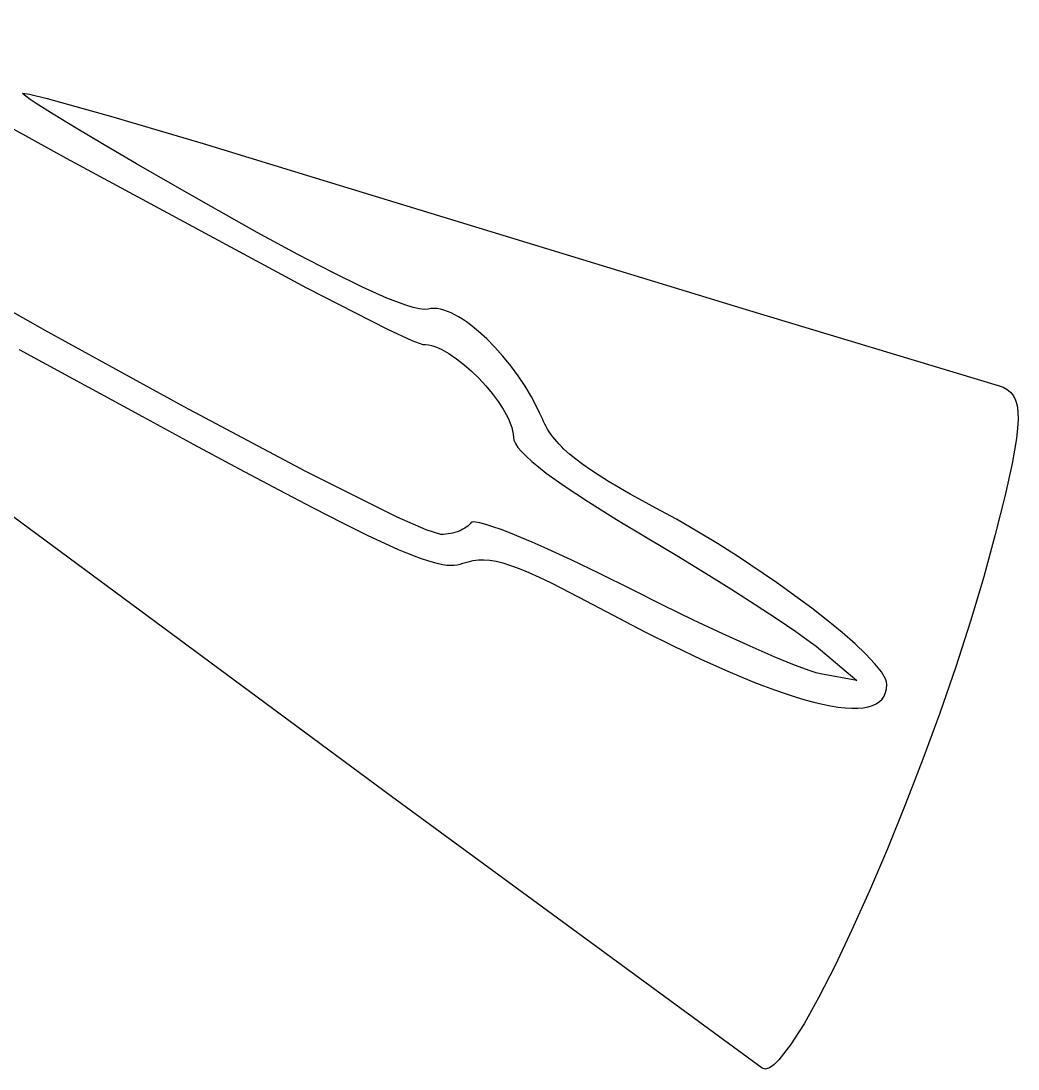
# Model space of a CAD drawing. Extents: x 50.8 to 101.6, y -101.6 to -50.8.
# Drawn here: x 77.989 to 80.179, y -89.41 to -87.11 of the extents above; entities that cross this region are included whole.
import ezdxf

# ---------------------------------------------------------------- set-up
doc = ezdxf.new("R2010")
doc.units = 0
doc.layers.add('BLACK', color=7, linetype='CONTINUOUS')

msp = doc.modelspace()

# ---------------------------------------------------------------- linework, layer by layer
at = {"layer": 'BLACK', "linetype": 'CONTINUOUS'}
for p, q in [((77.546485, -87.109716), (78.088161, -87.411195)), ((77.992874, -87.269084), (77.992803, -87.26829)), ((77.992803, -87.26829), (78.007616, -87.270383)), ((77.99404, -87.270489), (77.992874, -87.269084)), ((77.999549, -87.275062), (77.99404, -87.270489)), ((78.009117, -87.281883), (77.999549, -87.275062)), ((78.007616, -87.270383), (78.046422, -87.280031)), ((78.022533, -87.290824), (78.009117, -87.281883)), ((78.060059, -87.314554), (78.022533, -87.290824)), ((78.046422, -87.280031), (78.185469, -87.318945)), ((78.11043, -87.345233), (78.060059, -87.314554)), ((78.185469, -87.318945), (78.388855, -87.378942)), ((78.17195, -87.381841), (78.11043, -87.345233)), ((78.242921, -87.423356), (78.17195, -87.381841)), ((78.388855, -87.378942), (78.635492, -87.45393)), ((78.088161, -87.411195), (78.616355, -87.695221)), ((78.321648, -87.468759), (78.242921, -87.423356)), ((78.406433, -87.51703), (78.321648, -87.468759)), ((78.635492, -87.45393), (79.58168, -87.743458)), ((78.507874, -87.573747), (78.406433, -87.51703)), ((78.596963, -87.62211), (78.507874, -87.573747)), ((78.673906, -87.662215), (78.596963, -87.62211)), ((78.048924, -87.793215), (77.773543, -87.638122)), ((78.738905, -87.694157), (78.673906, -87.662215)), ((78.616355, -87.695221), (78.794326, -87.786323)), ((78.792164, -87.718034), (78.738905, -87.694157)), ((78.833888, -87.733941), (78.792164, -87.718034)), ((78.850487, -87.738936), (78.833888, -87.733941)), ((78.864279, -87.741975), (78.850487, -87.738936)), ((78.875289, -87.743069), (78.864279, -87.741975)), ((78.883542, -87.742232), (78.875289, -87.743069)), ((78.889666, -87.7411), (78.883542, -87.742232)), ((78.896171, -87.740787), (78.889666, -87.7411)), ((78.903028, -87.741266), (78.896171, -87.740787)), ((78.910211, -87.742513), (78.903028, -87.741266)), ((78.917693, -87.744499), (78.910211, -87.742513)), ((78.925447, -87.747201), (78.917693, -87.744499)), ((78.933446, -87.750591), (78.925447, -87.747201)), ((78.941663, -87.754645), (78.933446, -87.750591)), ((79.58168, -87.743458), (80.135297, -87.910026)), ((78.950072, -87.759335), (78.941663, -87.754645)), ((78.958644, -87.764635), (78.950072, -87.759335)), ((78.967353, -87.770521), (78.958644, -87.764635)), ((78.976172, -87.776966), (78.967353, -87.770521)), ((78.347385, -87.956821), (78.048924, -87.793215)), ((78.794326, -87.786323), (78.847593, -87.811382)), ((78.994033, -87.791428), (78.976172, -87.776966)), ((79.012011, -87.807815), (78.994033, -87.791428)), ((78.847593, -87.811382), (78.871643, -87.819822)), ((78.871643, -87.819822), (78.877702, -87.819797)), ((78.877702, -87.819797), (78.884155, -87.820579)), ((79.029889, -87.825918), (79.012011, -87.807815)), ((78.802668, -88.812279), (77.460895, -87.8206)), ((77.985376, -87.830901), (78.255662, -87.978333)), ((78.884155, -87.820579), (78.890965, -87.822128)), ((78.890965, -87.822128), (78.898092, -87.824403)), ((78.898092, -87.824403), (78.905499, -87.827367)), ((78.905499, -87.827367), (78.913146, -87.830979)), ((78.913146, -87.830979), (78.929009, -87.83999)), ((78.929009, -87.83999), (78.945373, -87.851122)), ((79.047451, -87.845531), (79.029889, -87.825918)), ((78.945373, -87.851122), (78.961931, -87.864059)), ((78.961931, -87.864059), (78.978373, -87.878485)), ((79.064482, -87.866444), (79.047451, -87.845531)), ((78.978373, -87.878485), (78.994392, -87.894085)), ((79.080766, -87.888451), (79.064482, -87.866444)), ((79.096087, -87.911344), (79.080766, -87.888451)), ((78.994392, -87.894085), (79.009681, -87.910544)), ((79.009681, -87.910544), (79.02393, -87.927547)), ((79.110229, -87.934916), (79.096087, -87.911344)), ((80.135297, -87.910026), (80.145732, -87.913632)), ((79.02393, -87.927547), (79.036832, -87.944777)), ((79.122976, -87.958957), (79.110229, -87.934916)), ((80.145732, -87.913632), (80.154743, -87.918396)), ((80.154743, -87.918396), (80.162323, -87.924553)), ((80.162323, -87.924553), (80.168469, -87.932334)), ((80.168469, -87.932334), (80.173176, -87.941972)), ((78.614998, -88.098846), (78.347385, -87.956821)), ((79.036832, -87.944777), (79.048079, -87.96192)), ((80.173176, -87.941972), (80.176439, -87.953701)), ((80.176439, -87.953701), (80.178253, -87.967753)), ((78.255662, -87.978333), (78.368666, -88.039538)), ((79.048079, -87.96192), (79.057363, -87.978659)), ((79.057363, -87.978659), (79.061172, -87.98678)), ((79.128759, -87.97109), (79.122976, -87.958957)), ((79.134113, -87.983262), (79.128759, -87.97109)), ((80.178253, -87.967753), (80.178614, -87.984362)), ((79.061172, -87.98678), (79.064376, -87.994681)), ((79.064376, -87.994681), (79.066934, -88.002323)), ((79.066934, -88.002323), (79.068809, -88.009668)), ((79.136656, -87.989017), (79.134113, -87.983262)), ((79.139414, -87.994698), (79.136656, -87.989017)), ((79.142398, -88.000314), (79.139414, -87.994698)), ((79.145622, -88.005876), (79.142398, -88.000314)), ((80.177516, -88.00376), (80.174955, -88.02618)), ((80.178614, -87.984362), (80.177516, -88.00376)), ((79.068809, -88.009668), (79.069962, -88.016675)), ((79.069962, -88.016675), (79.070355, -88.023306)), ((79.070355, -88.023306), (79.071452, -88.029896)), ((79.149097, -88.011392), (79.145622, -88.005876)), ((79.152837, -88.016873), (79.149097, -88.011392)), ((79.156853, -88.022328), (79.152837, -88.016873)), ((79.161158, -88.027768), (79.156853, -88.022328)), ((80.174955, -88.02618), (80.170926, -88.051855)), ((78.368666, -88.039538), (78.468187, -88.093017)), ((79.071452, -88.029896), (79.074761, -88.037378)), ((79.074761, -88.037378), (79.080307, -88.045772)), ((79.080307, -88.045772), (79.088117, -88.055097)), ((79.165765, -88.033201), (79.161158, -88.027768)), ((79.170686, -88.038638), (79.165765, -88.033201)), ((79.175933, -88.044088), (79.170686, -88.038638)), ((79.181519, -88.049562), (79.175933, -88.044088)), ((79.193757, -88.060618), (79.181519, -88.049562)), ((79.088117, -88.055097), (79.098218, -88.065373)), ((79.098218, -88.065373), (79.110635, -88.076619)), ((79.2075, -88.071884), (79.193757, -88.060618)), ((79.222847, -88.083438), (79.2075, -88.071884)), ((80.170926, -88.051855), (80.165424, -88.081018)), ((78.468187, -88.093017), (78.555186, -88.139232)), ((79.110635, -88.076619), (79.125396, -88.088857)), ((79.125396, -88.088857), (79.142525, -88.102104)), ((79.239898, -88.095358), (79.222847, -88.083438)), ((79.258752, -88.107723), (79.239898, -88.095358)), ((80.165424, -88.081018), (80.149984, -88.150741)), ((78.815181, -88.198966), (78.614998, -88.098846)), ((79.142525, -88.102104), (79.183998, -88.131709)), ((79.279508, -88.12061), (79.258752, -88.107723)), ((78.555186, -88.139232), (78.630619, -88.178645)), ((79.183998, -88.131709), (79.235262, -88.165592)), ((79.302267, -88.134097), (79.279508, -88.12061)), ((79.327128, -88.148262), (79.302267, -88.134097)), ((79.354191, -88.163184), (79.327128, -88.148262)), ((79.383554, -88.178941), (79.354191, -88.163184)), ((80.149984, -88.150741), (80.128597, -88.237211)), ((78.630619, -88.178645), (78.695446, -88.211718)), ((79.235262, -88.165592), (79.29653, -88.203911)), ((79.428294, -88.20339), (79.383554, -88.178941)), ((78.878555, -88.22696), (78.815181, -88.198966)), ((78.978375, -88.210317), (78.977127, -88.211406)), ((78.980472, -88.209683), (78.978375, -88.210317)), ((78.983396, -88.209495), (78.980472, -88.209683)), ((78.987126, -88.209744), (78.983396, -88.209495)), ((78.996913, -88.211517), (78.987126, -88.209744)), ((79.29653, -88.203911), (79.368012, -88.246824)), ((79.473367, -88.22939), (79.428294, -88.20339)), ((78.695446, -88.211718), (78.750625, -88.238912)), ((78.911354, -88.236856), (78.878555, -88.22696)), ((78.937063, -88.233772), (78.932026, -88.234848)), ((78.94198, -88.232494), (78.937063, -88.233772)), ((78.946742, -88.231026), (78.94198, -88.232494)), ((78.951318, -88.22938), (78.946742, -88.231026)), ((78.955672, -88.22757), (78.951318, -88.22938)), ((78.959772, -88.22561), (78.955672, -88.22757)), ((78.963582, -88.223511), (78.959772, -88.22561)), ((78.967071, -88.221288), (78.963582, -88.223511)), ((78.970203, -88.218952), (78.967071, -88.221288)), ((78.972946, -88.216518), (78.970203, -88.218952)), ((78.975265, -88.213998), (78.972946, -88.216518)), ((78.977127, -88.211406), (78.975265, -88.213998)), ((79.009657, -88.214927), (78.996913, -88.211517)), ((79.025183, -88.219904), (79.009657, -88.214927)), ((79.043315, -88.226373), (79.025183, -88.219904)), ((79.063877, -88.234262), (79.043315, -88.226373)), ((79.086693, -88.243499), (79.063877, -88.234262)), ((79.518327, -88.256601), (79.473367, -88.22939)), ((78.750625, -88.238912), (78.797114, -88.260688)), ((78.916534, -88.236724), (78.911354, -88.236856)), ((78.921728, -88.236336), (78.916534, -88.236724)), ((78.926903, -88.235707), (78.921728, -88.236336)), ((78.932026, -88.234848), (78.926903, -88.235707)), ((79.111587, -88.254009), (79.086693, -88.243499)), ((79.138383, -88.265722), (79.111587, -88.254009)), ((79.368012, -88.246824), (79.429425, -88.28351)), ((79.562732, -88.284683), (79.518327, -88.256601)), ((80.128597, -88.237211), (80.103374, -88.330072)), ((78.797114, -88.260688), (78.8174, -88.269689)), ((78.8174, -88.269689), (78.835872, -88.277509)), ((78.835872, -88.277509), (78.852651, -88.284205)), ((79.19698, -88.292461), (79.138383, -88.265722)), ((78.852651, -88.284205), (78.867857, -88.289835)), ((78.867857, -88.289835), (78.881609, -88.294458)), ((78.881609, -88.294458), (78.894027, -88.298129)), ((78.894027, -88.298129), (78.905231, -88.300909)), ((78.905231, -88.300909), (78.915341, -88.302853)), ((78.915341, -88.302853), (78.924476, -88.30402)), ((78.947234, -88.303434), (78.953669, -88.302068)), ((78.953669, -88.302068), (78.959729, -88.300214)), ((78.959729, -88.300214), (78.970957, -88.296694)), ((78.970957, -88.296694), (78.982178, -88.294157)), ((78.982178, -88.294157), (78.993661, -88.292698)), ((78.993661, -88.292698), (79.005676, -88.292408)), ((79.005676, -88.292408), (79.018492, -88.293381)), ((79.018492, -88.293381), (79.032378, -88.295711)), ((79.032378, -88.295711), (79.047604, -88.299489)), ((79.047604, -88.299489), (79.064439, -88.304809)), ((79.261075, -88.323132), (79.19698, -88.292461)), ((79.429425, -88.28351), (79.48985, -88.320403)), ((79.648096, -88.342108), (79.562732, -88.284683)), ((78.924476, -88.30402), (78.932757, -88.304467)), ((78.932757, -88.304467), (78.940303, -88.304252)), ((78.940303, -88.304252), (78.947234, -88.303434)), ((79.064439, -88.304809), (79.083151, -88.311764)), ((79.083151, -88.311764), (79.104012, -88.320447)), ((79.104012, -88.320447), (79.127289, -88.330951)), ((79.329262, -88.357155), (79.261075, -88.323132)), ((79.48985, -88.320403), (79.54774, -88.356506)), ((79.127289, -88.330951), (79.153253, -88.343369)), ((79.153253, -88.343369), (79.214315, -88.374318)), ((79.725907, -88.39895), (79.648096, -88.342108)), ((80.103374, -88.330072), (80.074183, -88.427338)), ((79.398459, -88.391846), (79.329262, -88.357155)), ((79.54774, -88.356506), (79.601548, -88.39082)), ((79.214315, -88.374318), (79.289354, -88.414039)), ((79.466145, -88.424793), (79.398459, -88.391846)), ((79.601548, -88.39082), (79.649729, -88.422347)), ((79.289354, -88.414039), (79.357786, -88.449975)), ((79.76087, -88.426304), (79.725907, -88.39895)), ((79.530616, -88.455231), (79.466145, -88.424793)), ((79.649729, -88.422347), (79.690736, -88.450089)), ((79.792612, -88.452494), (79.76087, -88.426304)), ((80.074183, -88.427338), (80.04168, -88.527503)), ((79.357786, -88.449975), (79.422648, -88.482525)), ((79.590165, -88.482399), (79.530616, -88.455231)), ((79.690736, -88.450089), (79.723023, -88.473047)), ((79.820689, -88.477182), (79.792612, -88.452494)), ((79.422648, -88.482525), (79.483822, -88.511659)), ((79.643087, -88.505534), (79.590165, -88.482399)), ((79.723023, -88.473047), (79.735413, -88.48242)), ((79.735413, -88.48242), (79.745043, -88.490223)), ((79.844657, -88.500028), (79.820689, -88.477182)), ((79.687678, -88.523873), (79.643087, -88.505534)), ((79.745043, -88.490223), (79.824417, -88.55787)), ((79.864072, -88.520693), (79.844657, -88.500028)), ((79.483822, -88.511659), (79.541193, -88.537349)), ((79.722232, -88.536653), (79.687678, -88.523873)), ((79.87849, -88.538837), (79.864072, -88.520693)), ((80.04168, -88.527503), (80.006524, -88.629061)), ((79.541193, -88.537349), (79.594644, -88.559565)), ((79.735212, -88.54072), (79.722232, -88.536653)), ((79.745043, -88.543112), (79.735212, -88.54072)), ((79.824417, -88.55787), (79.745043, -88.543112)), ((79.887466, -88.554122), (79.87849, -88.538837)), ((79.889775, -88.560586), (79.887466, -88.554122)), ((79.594644, -88.559565), (79.619863, -88.569361)), ((79.619863, -88.569361), (79.644059, -88.578277)), ((79.644059, -88.578277), (79.667216, -88.58631)), ((79.887917, -88.584155), (79.889894, -88.575658)), ((79.890557, -88.566208), (79.889775, -88.560586)), ((79.889894, -88.575658), (79.890557, -88.566208)), ((79.667216, -88.58631), (79.68932, -88.593456)), ((79.68932, -88.593456), (79.710357, -88.599711)), ((79.710357, -88.599711), (79.730312, -88.605072)), ((79.87424, -88.603962), (79.880075, -88.598303)), ((79.880075, -88.598303), (79.884639, -88.591702)), ((79.884639, -88.591702), (79.887917, -88.584155)), ((79.730312, -88.605072), (79.74917, -88.609535)), ((79.74917, -88.609535), (79.766918, -88.613096)), ((79.766918, -88.613096), (79.783539, -88.615752)), ((79.783539, -88.615752), (79.799021, -88.617499)), ((79.799021, -88.617499), (79.813347, -88.618333)), ((79.813347, -88.618333), (79.826504, -88.61825)), ((79.826504, -88.61825), (79.838478, -88.617248)), ((79.838478, -88.617248), (79.849252, -88.615321)), ((79.849252, -88.615321), (79.858814, -88.612467)), ((79.858814, -88.612467), (79.867148, -88.608682)), ((79.867148, -88.608682), (79.87424, -88.603962)), ((80.006524, -88.629061), (79.969371, -88.73051)), ((79.969371, -88.73051), (79.930879, -88.830343)), ((79.616893, -89.408761), (78.802668, -88.812279)), ((79.930879, -88.830343), (79.891705, -88.927055)), ((79.891705, -88.927055), (79.852506, -89.019143)), ((79.852506, -89.019143), (79.81394, -89.1051)), ((79.81394, -89.1051), (79.776663, -89.183423)), ((79.776663, -89.183423), (79.741333, -89.252606)), ((79.741333, -89.252606), (79.708607, -89.311145)), ((79.708607, -89.311145), (79.679143, -89.357535)), ((79.679143, -89.357535), (79.653598, -89.390271)), ((79.642501, -89.401048), (79.632629, -89.407848)), ((79.653598, -89.390271), (79.642501, -89.401048)), ((79.624066, -89.410482), (79.616893, -89.408761)), ((79.632629, -89.407848), (79.624066, -89.410482))]:
    msp.add_line(p, q, dxfattribs=at)

doc.saveas('drawing.dxf')
